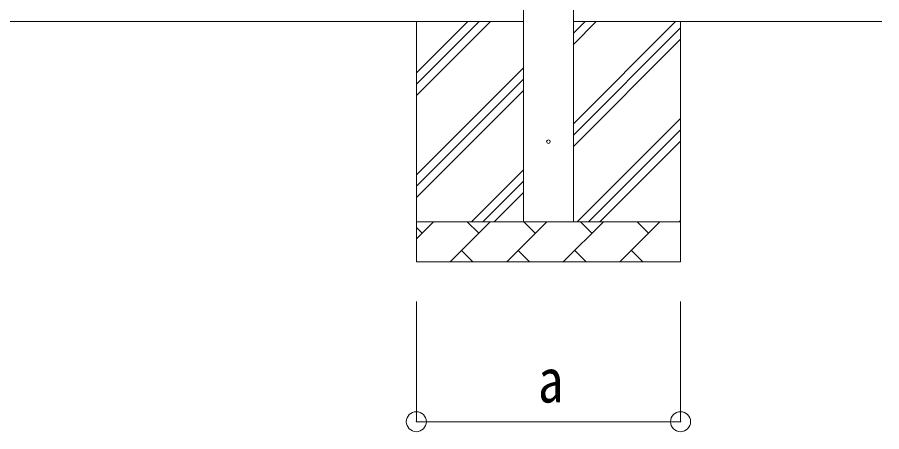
# Model space of a CAD drawing. Units: millimetres, scale not verified. Extents: x -88263 to 14131, y -29850 to 9646.
# Drawn here: x -4742 to -2583, y -1135 to -101 of the extents above; entities that cross this region are included whole.
import ezdxf
from ezdxf.enums import TextEntityAlignment as Align

# ---------------------------------------------------------------- set-up
doc = ezdxf.new("R2010")
doc.units = ezdxf.units.MM
doc.header["$LTSCALE"] = 50
doc.header["$PDMODE"] = 32
doc.header["$PDSIZE"] = 50
for name, color, linetype, lineweight in [('0-2_建具', 4, 'Continuous', 9), ('0-4_設備', 7, 'Continuous', 9), ('0-8_外構', 6, 'Continuous', 9)]:
    doc.layers.add(name, color=color, linetype=linetype, lineweight=lineweight)
doc.styles.add('ＭＳ ゴシック', font='')
doc.styles.get('ＭＳ ゴシック').set_extended_font_data('MS Gothic')

msp = doc.modelspace()

# ---------------------------------------------------------------- linework, layer by layer
at = {"layer": '0-2_建具'}
for p, q in [((-3478.07, -611.05), (-3478.07, 2243.95)), ((-3353.07, 2243.95), (-3353.07, -611.05))]:
    msp.add_line(p, q, dxfattribs=at)
msp.add_circle((-3415.57, -411.05), 4.5, dxfattribs=at)
at = {"layer": '0-4_設備'}
for p, q in [((-3478.07, -111.05), (-11026.07, -111.05)), ((-3745.57, -111.05), (-3745.57, -711.05)), ((-3745.57, -296.1), (-3560.52, -111.05)), ((-3745.57, -267.81), (-3588.8, -111.05)), ((-3745.57, -239.53), (-3617.09, -111.05)), ((-3353.07, -111.05), (-2583.07, -111.05)), ((-3353.07, -366.14), (-3097.97, -111.05)), ((-3353.07, -168.15), (-3295.96, -111.05)), ((-3353.07, -139.87), (-3324.24, -111.05)), ((-3353.07, -394.43), (-3085.57, -126.93)), ((-3085.57, -111.05), (-3085.57, -711.05)), ((-3353.07, -422.71), (-3085.57, -155.21)), ((-3745.57, -494.09), (-3478.07, -226.59)), ((-3745.57, -522.37), (-3478.07, -254.87)), ((-3745.57, -550.65), (-3478.07, -283.15)), ((-3343.41, -611.05), (-3085.57, -353.2)), ((-3315.13, -611.05), (-3085.57, -381.49)), ((-3286.84, -611.05), (-3085.57, -409.77)), ((-3607.97, -611.05), (-3478.07, -481.14)), ((-3579.69, -611.05), (-3478.07, -509.43)), ((-3551.4, -611.05), (-3478.07, -537.71)), ((-3745.57, -611.05), (-3085.57, -611.05)), ((-3745.57, -653.94), (-3702.68, -611.05)), ((-3731.23, -639.6), (-3745.57, -625.26)), ((-3661.25, -711.05), (-3561.25, -611.05)), ((-3589.81, -639.6), (-3618.36, -611.05)), ((-3519.83, -711.05), (-3419.83, -611.05)), ((-3448.39, -639.6), (-3476.94, -611.05)), ((-3378.41, -711.05), (-3278.41, -611.05)), ((-3306.97, -639.6), (-3335.52, -611.05)), ((-3236.99, -711.05), (-3136.99, -611.05)), ((-3165.54, -639.6), (-3194.1, -611.05)), ((-3088.85, -611.05), (-3085.57, -607.76)), ((-3632.7, -682.49), (-3604.15, -711.05)), ((-3491.28, -682.49), (-3462.73, -711.05)), ((-3349.86, -682.49), (-3321.31, -711.05)), ((-3208.44, -682.49), (-3179.88, -711.05)), ((-3085.57, -711.05), (-3745.57, -711.05))]:
    msp.add_line(p, q, dxfattribs=at)
at = {"layer": '0-8_外構'}
for p, q in [((-3745.57, -1110.05), (-3745.57, -810.05)), ((-3085.57, -1110.05), (-3085.57, -810.05)), ((-3745.57, -1110.05), (-3085.57, -1110.05))]:
    msp.add_line(p, q, dxfattribs=at)
for p in [(-3745.57, -1110.05), (-3085.57, -1110.05)]:
    msp.add_point(p, dxfattribs=at)

# ---------------------------------------------------------------- texts
at = {"layer": '0-8_外構', "color": 7, "style": 'ＭＳ ゴシック', "width": 0.85}
msp.add_text('a', height=110, dxfattribs=at).set_placement((-3441.82, -1095.05), align=Align.BOTTOM_LEFT)

doc.saveas('drawing.dxf')
